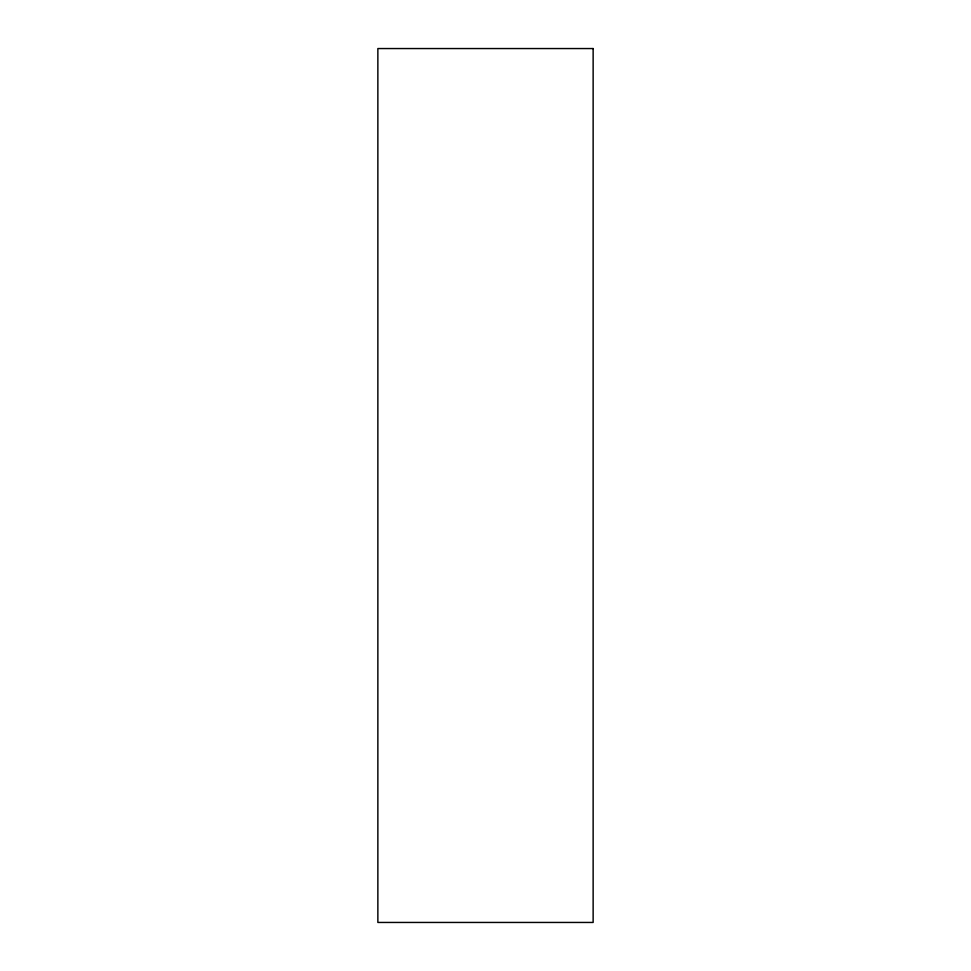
<?xml version="1.0" encoding="UTF-8"?>
<svg xmlns="http://www.w3.org/2000/svg" width="971" height="971" viewBox="0 0 971 971"><rect width="100%" height="100%" fill="white"/><g stroke="black" fill="none" stroke-linecap="round" stroke-linejoin="round"><path stroke-width="1.46" d="M593.135 48.55L377.865 48.55L377.865 922.45L593.135 922.45L593.135 48.55"/></g></svg>
